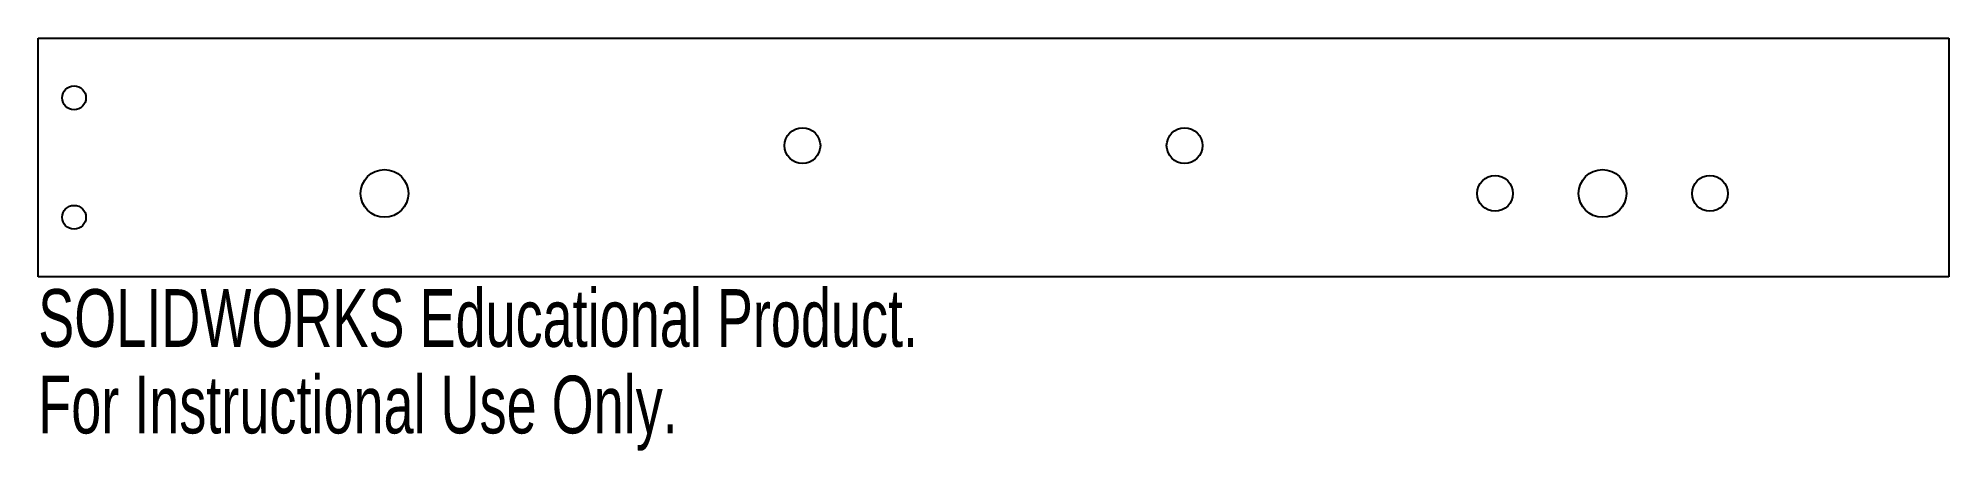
# Model space of a CAD drawing. Header units: millimetres. Extents: x 0 to 160, y -35 to 0.
import ezdxf

# ---------------------------------------------------------------- set-up
doc = ezdxf.new("R2010")
doc.units = ezdxf.units.MM
doc.styles.add('SLDTEXTSTYLE0', font='TXT', dxfattribs={"width": 0.7})

msp = doc.modelspace()

# ---------------------------------------------------------------- linework, layer by layer
at = {"color": 7, "linetype": 'Continuous', "lineweight": 25}
for p, q in [((0, -20), (0, 0)), ((0, 0), (160, 0)), ((160, 0), (160, -20)), ((160, -20), (0, -20))]:
    msp.add_line(p, q, dxfattribs=at)
for centre, radius in [((3, -5), 1), ((64, -9), 1.5), ((96, -9), 1.5), ((29, -13), 2), ((131, -13), 2), ((122, -13), 1.5), ((140, -13), 1.5), ((3, -15), 1)]:
    msp.add_circle(centre, radius, dxfattribs=at)

# ---------------------------------------------------------------- texts
at = {"color": 7, "linetype": 'Continuous', "char_height": 4.8336, "attachment_point": 1, "style": 'SLDTEXTSTYLE0'}
for s, insert in [('SOLIDWORKS Educational Product.', (0, -21.02)), ('For Instructional Use Only.', (0, -28.27))]:
    msp.add_mtext(s, dxfattribs=dict(at, insert=insert))

doc.saveas('drawing.dxf')
